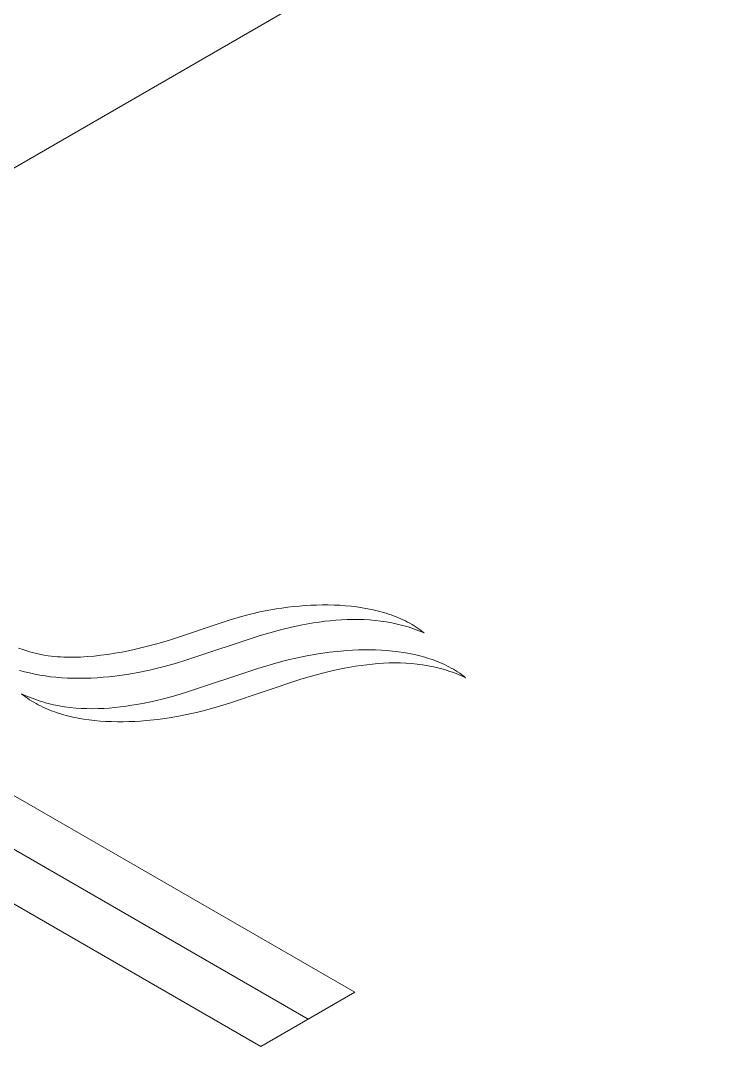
# Model space of a CAD drawing. Header units: millimetres. Extents: x 8434 to 10928, y 788 to 2545.
# Drawn here: x 10013 to 10049, y 2162.7 to 2215.2 of the extents above; entities that cross this region are included whole.
import ezdxf

# ---------------------------------------------------------------- set-up
doc = ezdxf.new("R2010")
doc.units = ezdxf.units.MM
doc.layers.add('ZANO_R', color=7, linetype='Continuous', lineweight=0)

msp = doc.modelspace()

# ---------------------------------------------------------------- linework, layer by layer
at = {"layer": 'ZANO_R'}
for p, q in [((10124.312, 2272.117), (9958.067, 2176.127)), ((10025.761, 2185.033), (10026.047, 2185.081)), ((10026.047, 2185.081), (10026.336, 2185.125)), ((10026.336, 2185.125), (10026.628, 2185.164)), ((10026.628, 2185.164), (10026.921, 2185.197)), ((10026.921, 2185.197), (10027.216, 2185.226)), ((10027.216, 2185.226), (10027.513, 2185.249)), ((10027.513, 2185.249), (10027.81, 2185.266)), ((10027.81, 2185.266), (10028.107, 2185.278)), ((10028.107, 2185.278), (10028.404, 2185.284)), ((10028.404, 2185.284), (10028.701, 2185.283)), ((10028.701, 2185.283), (10028.996, 2185.276)), ((10028.996, 2185.276), (10029.29, 2185.263)), ((10029.29, 2185.263), (10029.582, 2185.243)), ((10029.582, 2185.243), (10029.871, 2185.215)), ((10029.871, 2185.215), (10030.157, 2185.181)), ((10030.157, 2185.181), (10030.44, 2185.14)), ((10030.44, 2185.14), (10030.719, 2185.091)), ((10030.719, 2185.091), (10030.994, 2185.034)), ((10023.639, 2184.51), (10024.272, 2184.695)), ((10024.272, 2184.695), (10024.596, 2184.781)), ((10024.596, 2184.781), (10024.926, 2184.861)), ((10024.926, 2184.861), (10025.2, 2184.923)), ((10025.2, 2184.923), (10025.479, 2184.98)), ((10025.479, 2184.98), (10025.761, 2185.033)), ((10029.667, 2184.537), (10029.38, 2184.524)), ((10029.955, 2184.543), (10029.667, 2184.537)), ((10030.241, 2184.542), (10029.955, 2184.543)), ((10030.528, 2184.533), (10030.241, 2184.542)), ((10030.814, 2184.517), (10030.528, 2184.533)), ((10030.994, 2185.034), (10031.264, 2184.97)), ((10031.264, 2184.97), (10031.529, 2184.897)), ((10031.529, 2184.897), (10031.659, 2184.858)), ((10031.659, 2184.858), (10031.788, 2184.816)), ((10031.788, 2184.816), (10031.915, 2184.773)), ((10031.915, 2184.773), (10032.041, 2184.727)), ((10032.041, 2184.727), (10032.165, 2184.679)), ((10032.165, 2184.679), (10032.287, 2184.629)), ((10032.287, 2184.629), (10032.408, 2184.577)), ((10032.408, 2184.577), (10032.526, 2184.523)), ((10020.528, 2183.471), (10023.639, 2184.51)), ((10026.258, 2184.01), (10025.708, 2183.863)), ((10026.816, 2184.144), (10026.258, 2184.01)), ((10027.379, 2184.263), (10026.816, 2184.144)), ((10027.947, 2184.365), (10027.379, 2184.263)), ((10028.233, 2184.408), (10027.947, 2184.365)), ((10028.519, 2184.446), (10028.233, 2184.408)), ((10028.806, 2184.478), (10028.519, 2184.446)), ((10029.093, 2184.504), (10028.806, 2184.478)), ((10029.38, 2184.524), (10029.093, 2184.504)), ((10031.099, 2184.492), (10030.814, 2184.517)), ((10031.383, 2184.459), (10031.099, 2184.492)), ((10031.666, 2184.417), (10031.383, 2184.459)), ((10031.947, 2184.366), (10031.666, 2184.417)), ((10032.227, 2184.306), (10031.947, 2184.366)), ((10032.506, 2184.236), (10032.227, 2184.306)), ((10032.645, 2184.197), (10032.506, 2184.236)), ((10032.526, 2184.523), (10032.643, 2184.466)), ((10032.643, 2184.466), (10032.758, 2184.407)), ((10032.783, 2184.156), (10032.645, 2184.197)), ((10032.758, 2184.407), (10032.871, 2184.346)), ((10032.921, 2184.112), (10032.783, 2184.156)), ((10032.871, 2184.346), (10032.982, 2184.282)), ((10033.058, 2184.065), (10032.921, 2184.112)), ((10032.982, 2184.282), (10033.091, 2184.217)), ((10033.195, 2184.016), (10033.058, 2184.065)), ((10033.091, 2184.217), (10033.198, 2184.148)), ((10033.331, 2183.964), (10033.195, 2184.016)), ((10033.198, 2184.148), (10033.302, 2184.078)), ((10033.302, 2184.078), (10033.404, 2184.005)), ((10033.404, 2184.005), (10033.504, 2183.93)), ((10025.166, 2183.705), (10021.519, 2182.489)), ((10025.708, 2183.863), (10025.166, 2183.705)), ((10033.466, 2183.909), (10033.331, 2183.964)), ((10033.601, 2183.852), (10033.466, 2183.909)), ((10033.504, 2183.93), (10033.601, 2183.852)), ((10012.877, 2183.077), (10013.085, 2183.002)), ((10013.085, 2183.002), (10013.295, 2182.932)), ((10018.499, 2182.943), (10018.848, 2183.019)), ((10018.848, 2183.019), (10019.192, 2183.099)), ((10019.192, 2183.099), (10019.863, 2183.274)), ((10019.863, 2183.274), (10020.528, 2183.471)), ((10029.646, 2182.95), (10029.943, 2182.967)), ((10029.943, 2182.967), (10030.239, 2182.98)), ((10030.239, 2182.98), (10030.534, 2182.986)), ((10030.534, 2182.986), (10030.829, 2182.986)), ((10030.829, 2182.986), (10031.123, 2182.98)), ((10031.123, 2182.98), (10031.415, 2182.968)), ((10031.415, 2182.968), (10031.705, 2182.948)), ((10013.295, 2182.932), (10013.506, 2182.869)), ((10013.506, 2182.869), (10013.72, 2182.813)), ((10013.72, 2182.813), (10013.938, 2182.763)), ((10013.938, 2182.763), (10014.159, 2182.72)), ((10014.159, 2182.72), (10014.385, 2182.683)), ((10014.385, 2182.683), (10014.541, 2182.663)), ((10014.541, 2182.663), (10014.699, 2182.646)), ((10014.699, 2182.646), (10014.859, 2182.633)), ((10014.859, 2182.633), (10015.022, 2182.622)), ((10015.022, 2182.622), (10015.186, 2182.614)), ((10015.186, 2182.614), (10015.352, 2182.61)), ((10015.352, 2182.61), (10015.69, 2182.609)), ((10015.69, 2182.609), (10016.033, 2182.619)), ((10016.033, 2182.619), (10016.38, 2182.639)), ((10016.38, 2182.639), (10016.731, 2182.669)), ((10016.731, 2182.669), (10017.084, 2182.708)), ((10017.084, 2182.708), (10017.439, 2182.756)), ((10017.439, 2182.756), (10017.794, 2182.811)), ((10017.794, 2182.811), (10018.147, 2182.874)), ((10018.147, 2182.874), (10018.499, 2182.943)), ((10021.519, 2182.489), (10020.887, 2182.295)), ((10026.383, 2182.407), (10026.713, 2182.489)), ((10026.713, 2182.489), (10027.048, 2182.567)), ((10027.048, 2182.567), (10027.607, 2182.683)), ((10027.607, 2182.683), (10028.18, 2182.782)), ((10028.18, 2182.782), (10028.762, 2182.864)), ((10028.762, 2182.864), (10029.351, 2182.926)), ((10029.351, 2182.926), (10029.646, 2182.95)), ((10031.705, 2182.948), (10031.992, 2182.922)), ((10031.992, 2182.922), (10032.277, 2182.889)), ((10032.277, 2182.889), (10032.558, 2182.848)), ((10032.558, 2182.848), (10032.835, 2182.8)), ((10032.835, 2182.8), (10033.109, 2182.744)), ((10033.109, 2182.744), (10033.377, 2182.68)), ((10033.377, 2182.68), (10033.641, 2182.608)), ((10033.641, 2182.608), (10033.771, 2182.569)), ((10033.771, 2182.569), (10033.9, 2182.528)), ((10033.9, 2182.528), (10034.027, 2182.484)), ((10034.027, 2182.484), (10034.152, 2182.439)), ((10034.152, 2182.439), (10034.276, 2182.391)), ((10013.174, 2181.867), (10012.916, 2181.938)), ((10019.572, 2181.953), (10018.993, 2181.834)), ((10019.909, 2182.032), (10019.572, 2181.953)), ((10020.24, 2182.115), (10019.909, 2182.032)), ((10020.887, 2182.295), (10020.24, 2182.115)), ((10021.451, 2180.814), (10025.107, 2182.034)), ((10025.107, 2182.034), (10025.738, 2182.228)), ((10025.738, 2182.228), (10026.383, 2182.407)), ((10028.959, 2181.926), (10028.399, 2181.79)), ((10029.525, 2182.046), (10028.959, 2181.926)), ((10030.095, 2182.147), (10029.525, 2182.046)), ((10030.381, 2182.19), (10030.095, 2182.147)), ((10030.668, 2182.227), (10030.381, 2182.19)), ((10030.955, 2182.258), (10030.668, 2182.227)), ((10031.242, 2182.284), (10030.955, 2182.258)), ((10031.529, 2182.302), (10031.242, 2182.284)), ((10031.816, 2182.314), (10031.529, 2182.302)), ((10032.103, 2182.318), (10031.816, 2182.314)), ((10032.39, 2182.314), (10032.103, 2182.318)), ((10032.675, 2182.303), (10032.39, 2182.314)), ((10032.96, 2182.283), (10032.675, 2182.303)), ((10033.244, 2182.255), (10032.96, 2182.283)), ((10033.527, 2182.218), (10033.244, 2182.255)), ((10033.808, 2182.171), (10033.527, 2182.218)), ((10034.088, 2182.115), (10033.808, 2182.171)), ((10034.227, 2182.083), (10034.088, 2182.115)), ((10034.366, 2182.049), (10034.227, 2182.083)), ((10034.276, 2182.391), (10034.399, 2182.341)), ((10034.504, 2182.012), (10034.366, 2182.049)), ((10034.399, 2182.341), (10034.519, 2182.288)), ((10034.642, 2181.973), (10034.504, 2182.012)), ((10034.519, 2182.288), (10034.638, 2182.234)), ((10034.638, 2182.234), (10034.756, 2182.177)), ((10034.779, 2181.931), (10034.642, 2181.973)), ((10034.756, 2182.177), (10034.871, 2182.118)), ((10034.916, 2181.886), (10034.779, 2181.931)), ((10034.871, 2182.118), (10034.985, 2182.056)), ((10034.985, 2182.056), (10035.097, 2181.993)), ((10035.097, 2181.993), (10035.206, 2181.926)), ((10035.206, 2181.926), (10035.314, 2181.858)), ((10013.434, 2181.803), (10013.174, 2181.867)), ((10013.697, 2181.746), (10013.434, 2181.803)), ((10013.964, 2181.695), (10013.697, 2181.746)), ((10014.234, 2181.651), (10013.964, 2181.695)), ((10014.507, 2181.614), (10014.234, 2181.651)), ((10014.784, 2181.583), (10014.507, 2181.614)), ((10015.076, 2181.559), (10014.784, 2181.583)), ((10015.373, 2181.543), (10015.076, 2181.559)), ((10015.672, 2181.533), (10015.373, 2181.543)), ((10015.973, 2181.531), (10015.672, 2181.533)), ((10016.276, 2181.535), (10015.973, 2181.531)), ((10016.58, 2181.545), (10016.276, 2181.535)), ((10016.885, 2181.562), (10016.58, 2181.545)), ((10017.19, 2181.585), (10016.885, 2181.562)), ((10017.494, 2181.614), (10017.19, 2181.585)), ((10017.798, 2181.648), (10017.494, 2181.614)), ((10018.401, 2181.731), (10017.798, 2181.648)), ((10018.993, 2181.834), (10018.401, 2181.731)), ((10027.302, 2181.482), (10023.646, 2180.261)), ((10027.846, 2181.641), (10027.302, 2181.482)), ((10028.399, 2181.79), (10027.846, 2181.641)), ((10035.052, 2181.838), (10034.916, 2181.886)), ((10035.188, 2181.788), (10035.052, 2181.838)), ((10035.323, 2181.735), (10035.188, 2181.788)), ((10035.314, 2181.858), (10035.42, 2181.786)), ((10035.457, 2181.679), (10035.323, 2181.735)), ((10035.42, 2181.786), (10035.523, 2181.713)), ((10035.591, 2181.62), (10035.457, 2181.679)), ((10035.523, 2181.713), (10035.625, 2181.637)), ((10035.724, 2181.558), (10035.591, 2181.62)), ((10035.625, 2181.637), (10035.724, 2181.558)), ((10003.892, 2180.581), (10030.055, 2165.476)), ((10013.128, 2180.659), (10013.029, 2180.738)), ((10013.029, 2180.738), (10013.162, 2180.676)), ((10013.229, 2180.583), (10013.128, 2180.659)), ((10013.162, 2180.676), (10013.296, 2180.617)), ((10013.333, 2180.509), (10013.229, 2180.583)), ((10013.296, 2180.617), (10013.43, 2180.561)), ((10013.439, 2180.438), (10013.333, 2180.509)), ((10013.43, 2180.561), (10013.565, 2180.508)), ((10013.546, 2180.369), (10013.439, 2180.438)), ((10013.656, 2180.303), (10013.546, 2180.369)), ((10013.565, 2180.508), (10013.701, 2180.457)), ((10013.701, 2180.457), (10013.837, 2180.41)), ((10013.837, 2180.41), (10013.974, 2180.365)), ((10013.974, 2180.365), (10014.111, 2180.323)), ((10019.228, 2180.25), (10019.794, 2180.37)), ((10019.794, 2180.37), (10020.354, 2180.506)), ((10020.354, 2180.506), (10020.907, 2180.654)), ((10020.907, 2180.654), (10021.451, 2180.814)), ((10013.768, 2180.239), (10013.656, 2180.303)), ((10013.881, 2180.178), (10013.768, 2180.239)), ((10013.997, 2180.119), (10013.881, 2180.178)), ((10014.114, 2180.062), (10013.997, 2180.119)), ((10014.111, 2180.323), (10014.249, 2180.283)), ((10014.233, 2180.007), (10014.114, 2180.062)), ((10014.354, 2179.955), (10014.233, 2180.007)), ((10014.249, 2180.283), (10014.387, 2180.247)), ((10014.476, 2179.905), (10014.354, 2179.955)), ((10014.387, 2180.247), (10014.526, 2180.212)), ((10014.6, 2179.857), (10014.476, 2179.905)), ((10014.526, 2180.212), (10014.665, 2180.18)), ((10014.726, 2179.812), (10014.6, 2179.857)), ((10014.665, 2180.18), (10014.945, 2180.124)), ((10014.853, 2179.768), (10014.726, 2179.812)), ((10014.945, 2180.124), (10015.226, 2180.078)), ((10015.226, 2180.078), (10015.509, 2180.041)), ((10015.509, 2180.041), (10015.793, 2180.012)), ((10015.793, 2180.012), (10016.077, 2179.993)), ((10016.077, 2179.993), (10016.363, 2179.981)), ((10016.363, 2179.981), (10016.649, 2179.978)), ((10016.649, 2179.978), (10016.936, 2179.982)), ((10016.936, 2179.982), (10017.223, 2179.994)), ((10017.223, 2179.994), (10017.511, 2180.012)), ((10017.511, 2180.012), (10017.798, 2180.037)), ((10017.798, 2180.037), (10018.085, 2180.069)), ((10018.085, 2180.069), (10018.372, 2180.106)), ((10018.372, 2180.106), (10018.658, 2180.149)), ((10018.658, 2180.149), (10019.228, 2180.25)), ((10022.04, 2179.806), (10021.705, 2179.728)), ((10022.37, 2179.889), (10022.04, 2179.806)), ((10023.015, 2180.068), (10022.37, 2179.889)), ((10023.646, 2180.261), (10023.015, 2180.068)), ((10014.982, 2179.727), (10014.853, 2179.768)), ((10015.111, 2179.688), (10014.982, 2179.727)), ((10015.375, 2179.616), (10015.111, 2179.688)), ((10015.644, 2179.552), (10015.375, 2179.616)), ((10015.917, 2179.496), (10015.644, 2179.552)), ((10016.195, 2179.448), (10015.917, 2179.496)), ((10016.476, 2179.407), (10016.195, 2179.448)), ((10016.76, 2179.374), (10016.476, 2179.407)), ((10017.048, 2179.347), (10016.76, 2179.374)), ((10017.338, 2179.328), (10017.048, 2179.347)), ((10017.63, 2179.316), (10017.338, 2179.328)), ((10017.923, 2179.31), (10017.63, 2179.316)), ((10018.218, 2179.31), (10017.923, 2179.31)), ((10018.514, 2179.316), (10018.218, 2179.31)), ((10018.81, 2179.328), (10018.514, 2179.316)), ((10019.106, 2179.346), (10018.81, 2179.328)), ((10019.402, 2179.37), (10019.106, 2179.346)), ((10019.991, 2179.432), (10019.402, 2179.37)), ((10020.573, 2179.513), (10019.991, 2179.432)), ((10021.145, 2179.613), (10020.573, 2179.513)), ((10021.705, 2179.728), (10021.145, 2179.613)), ((10025.254, 2162.704), (9999.091, 2177.809)), ((10003.892, 2177.839), (10027.68, 2164.105)), ((10030.055, 2165.476), (10025.254, 2162.704))]:
    msp.add_line(p, q, dxfattribs=at)

doc.saveas('drawing.dxf')
